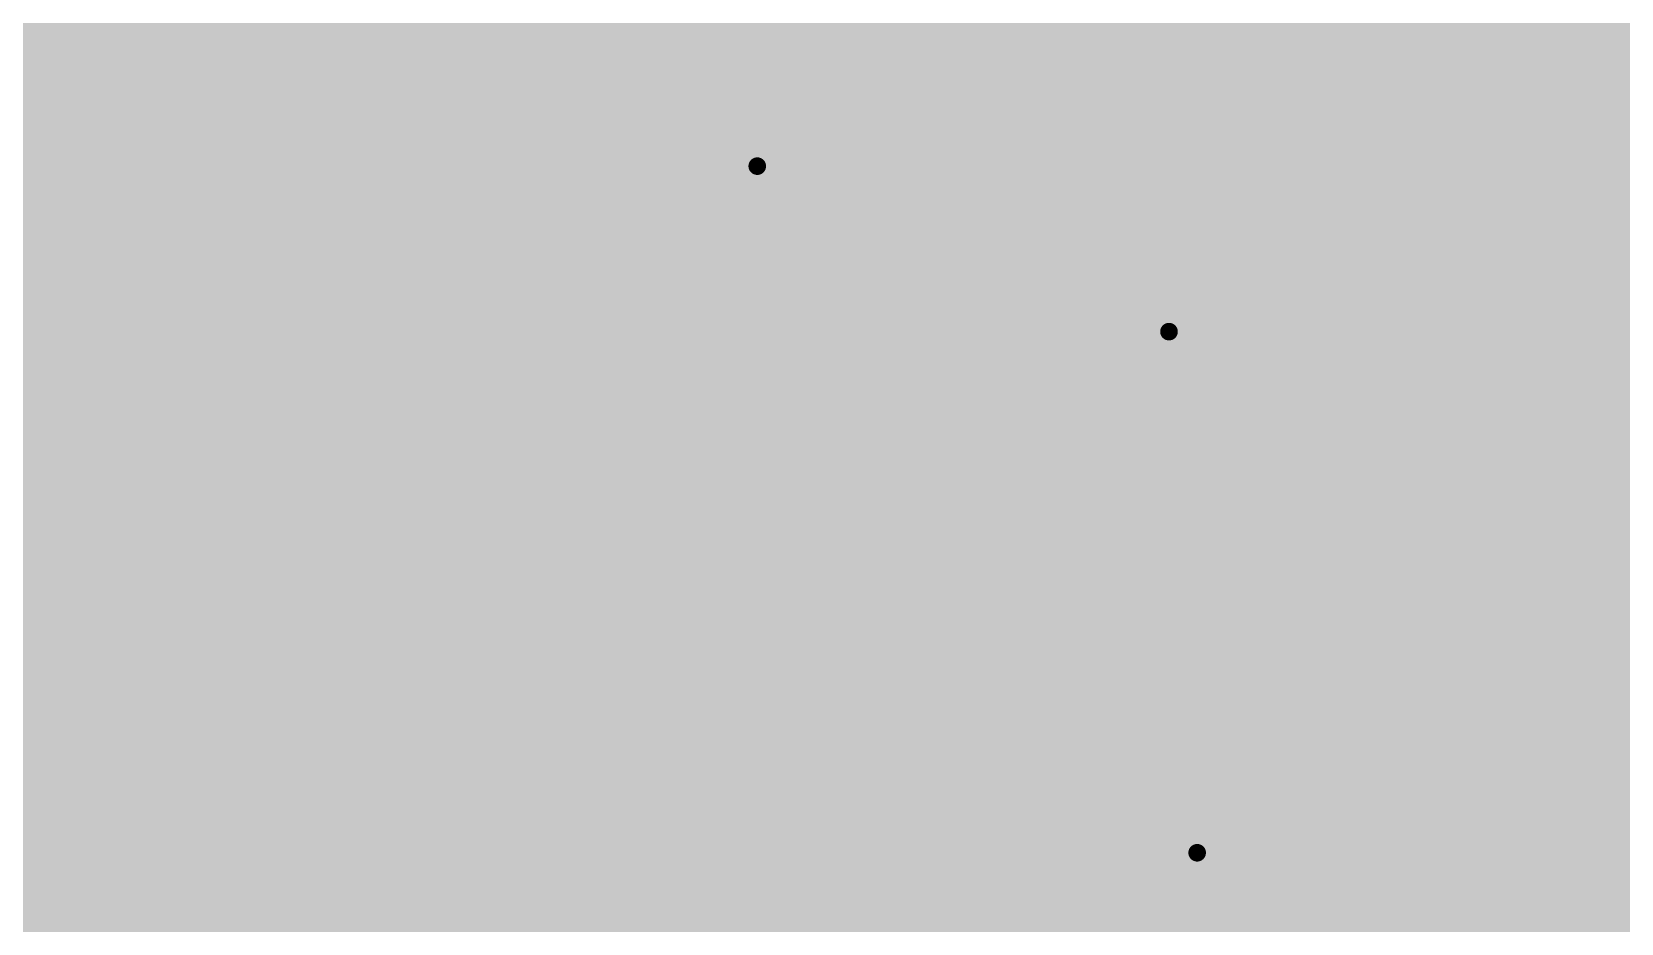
# Model space of a CAD drawing. Extents: x 0 to 95, y -50 to 50.
# Drawn here: x 32.86 to 44.34, y 23.75 to 30.18 of the extents above; entities that cross this region are included whole.
import ezdxf

# ---------------------------------------------------------------- set-up
doc = ezdxf.new("R2010")
doc.units = 0
doc.header["$MEASUREMENT"] = 0
doc.layers.get('0').update_dxf_attribs({"linetype": 'CONTINUOUS'})
for name, color, linetype in [('23-326-0_BOT', 7, 'CONTINUOUS'), ('23-326-0_DRD', 2, 'CONTINUOUS'), ('23-326-0_GND', 1, 'CONTINUOUS'), ('23-326-0_IN1', 3, 'CONTINUOUS'), ('23-326-0_SMT', 10, 'CONTINUOUS'), ('23-326-0_SPT', 14, 'CONTINUOUS'), ('23-326-0_SST', 9, 'CONTINUOUS'), ('23-326-0_TOP', 12, 'CONTINUOUS'), ('THRUHOLE_TAP', 8, 'CONTINUOUS')]:
    doc.layers.add(name, color=color, linetype=linetype)

# ---------------------------------------------------------------- blocks, each defined once
blk = doc.blocks.new('ROUND_37')
at = {"const_width": 0.35052}
blk.add_lwpolyline([(-0.17526, 0, 1), (0.17526, 0, 1)], format="xyb", close=True, dxfattribs=at)
blk = doc.blocks.new('ROUND_58')
at = {"const_width": 0.50038}
blk.add_lwpolyline([(-0.25019, 0, 1), (0.25019, 0, 1)], format="xyb", close=True, dxfattribs=at)
blk = doc.blocks.new('ROUND_59')
at = {"const_width": 0.0635}
blk.add_lwpolyline([(-0.03175, 0, 1), (0.03175, 0, 1)], format="xyb", close=True, dxfattribs=at)
blk = doc.blocks.new('RECTANGLE_3')
blk.add_solid([(0.4826, 0.4064), (0.4826, -0.4064), (-0.4826, 0.4064), (-0.4826, -0.4064)])
blk = doc.blocks.new('RECTANGLE_4')
blk.add_solid([(1.12522, 1.14935), (1.12522, -1.14935), (-1.12522, 1.14935), (-1.12522, -1.14935)])
blk = doc.blocks.new('ROUND_64')
at = {"const_width": 0.10033}
blk.add_lwpolyline([(-0.050164, 0, 1), (0.050164, 0, 1)], format="xyb", close=True, dxfattribs=at)

msp = doc.modelspace()

# ---------------------------------------------------------------- linework, layer by layer
at = {"layer": '23-326-0_BOT', "const_width": 0.254}
for points in [[(44.069, 49.53), (44.069, 16.3068)], [(44.2976, 49.53), (44.2976, 16.3322)], [(32.8676, 47.3202), (32.8676, 18.4912)], [(33.0962, 47.3202), (33.0962, 21.84908)], [(33.3248, 47.3202), (33.3248, 22.05736)], [(33.5534, 47.3202), (33.5534, 22.13356)], [(35.1536, 47.3202), (35.1536, 24.38908)], [(35.3822, 47.3202), (35.3822, 24.25192)], [(35.6108, 47.3202), (35.6108, 22.14118)], [(35.8394, 47.3202), (35.8394, 22.08276)], [(36.068, 47.3202), (36.068, 21.91512)], [(36.2966, 47.3202), (36.2966, 18.8468)], [(36.5252, 47.3202), (36.5252, 18.8468)], [(36.7538, 47.3202), (36.7538, 18.8468)], [(36.9824, 47.3202), (36.9824, 21.94052)], [(37.211, 47.3202), (37.211, 22.09292)], [(37.4396, 47.3202), (37.4396, 25.56002)], [(37.6682, 47.3202), (37.6682, 25.92578)], [(37.8968, 47.3202), (37.8968, 26.0477)], [(38.1254, 47.3202), (38.1254, 26.07818)], [(38.354, 47.3202), (38.354, 26.02992)], [(38.5826, 47.3202), (38.5826, 25.87752)], [(38.8112, 47.3202), (38.8112, 17.9324)], [(39.0398, 47.3202), (39.0398, 17.7038)], [(43.8404, 47.33544), (43.8404, 16.3068)], [(39.2684, 47.11446), (39.2684, 17.4752)], [(43.6118, 46.97222), (43.6118, 16.3068)], [(39.497, 46.88586), (39.497, 17.2466)], [(39.7256, 46.65726), (39.7256, 17.018)], [(39.9542, 46.42866), (39.9542, 16.7894)], [(40.1828, 46.20006), (40.1828, 16.5608)], [(40.4114, 45.97146), (40.4114, 16.3322)], [(40.64, 45.74286), (40.64, 22.9743)], [(40.8686, 45.51426), (40.8686, 23.27656)], [(41.0972, 45.28566), (41.0972, 23.38832)], [(41.3258, 40.29202), (41.3258, 23.41118)], [(43.3832, 40.22598), (43.3832, 16.3068)], [(41.5544, 40.06088), (41.5544, 23.35276)], [(42.2402, 40.04564), (42.2402, 16.3068)], [(42.4688, 40.03548), (42.4688, 16.3068)], [(41.783, 39.97198), (41.783, 23.18512)], [(42.0116, 39.9669), (42.0116, 16.3068)], [(42.6974, 39.94658), (42.6974, 16.3068)], [(42.926, 39.9415), (42.926, 16.3068)], [(43.1546, 40.02024), (43.1546, 16.3068)], [(34.925, 36.58616), (34.925, 24.42972)], [(33.782, 36.37788), (33.782, 22.13102)], [(34.6964, 36.2839), (34.6964, 24.38908)], [(34.0106, 36.21024), (34.0106, 22.04212)], [(34.2392, 36.15182), (34.2392, 21.81098)], [(34.4678, 36.17214), (34.4678, 24.25192)], [(49.94148, 30.1244), (17.80794, 30.1244)], [(44.82338, 29.8958), (17.72158, 29.8958)], [(44.61764, 29.6672), (17.58188, 29.6672)], [(44.5389, 29.4386), (17.36344, 29.4386)], [(44.54398, 29.21), (17.84096, 29.21)], [(44.63288, 28.9814), (17.84096, 28.9814)], [(44.86402, 28.7528), (17.84096, 28.7528)], [(49.67986, 28.5242), (17.84096, 28.5242)], [(49.94148, 28.2956), (17.84096, 28.2956)], [(59.182, 28.067), (17.84096, 28.067)], [(59.182, 27.8384), (17.84096, 27.8384)], [(59.182, 27.6098), (17.84096, 27.6098)], [(59.182, 27.3812), (17.84096, 27.3812)], [(59.182, 27.1526), (17.84096, 27.1526)], [(59.182, 26.924), (17.84096, 26.924)], [(59.182, 26.6954), (17.84096, 26.6954)], [(47.23638, 26.4668), (10.4648, 26.4668)], [(47.03064, 26.2382), (10.4648, 26.2382)], [(37.79774, 26.0096), (10.4648, 26.0096)], [(46.9519, 26.0096), (38.39972, 26.0096)], [(37.53612, 25.781), (10.46226, 25.781)], [(46.95698, 25.781), (38.66388, 25.781)], [(37.43706, 25.5524), (10.42924, 25.5524)], [(46.31436, 25.5524), (38.76294, 25.5524)], [(37.42436, 25.3238), (10.3505, 25.3238)], [(37.4396, 25.23744), (37.4396, 22.14118)], [(46.12894, 25.3238), (38.77564, 25.3238)], [(37.49294, 25.0952), (10.22096, 25.0952)], [(45.09008, 25.0952), (38.70706, 25.0952)], [(38.5826, 24.91994), (38.5826, 18.161)], [(37.67836, 24.8666), (10.01776, 24.8666)], [(37.6682, 24.87422), (37.6682, 22.1107)], [(38.354, 24.77008), (38.354, 18.3896)], [(44.95292, 24.8666), (38.52164, 24.8666)], [(37.8968, 24.74976), (37.8968, 21.98878)], [(38.1254, 24.71928), (38.1254, 21.62302)], [(44.91228, 24.638), (9.65708, 24.638)], [(34.76244, 24.4094), (8.1153, 24.4094)], [(44.95292, 24.4094), (35.08502, 24.4094)], [(34.39922, 24.1808), (8.14324, 24.1808)], [(45.09008, 24.1808), (35.45078, 24.1808)], [(34.27476, 23.9522), (8.128, 23.9522)], [(45.66666, 23.9522), (35.5727, 23.9522)], [(34.24428, 23.7236), (8.0645, 23.7236)], [(45.7962, 23.7236), (35.60318, 23.7236)]]:
    msp.add_lwpolyline(points, dxfattribs=at)
for points in [[(38.1, 26.08072, 0.4142136), (37.41928, 25.4)], [(38.78072, 25.4, 0.4142136), (38.1, 26.08072)], [(37.41928, 25.4, 0.4142136), (38.1, 24.71928)], [(38.1, 24.71928, 0.4142136), (38.78072, 25.4)], [(34.925, 24.42972, 0.4142136), (34.24428, 23.749)], [(34.925, 24.42972, 0.4142136), (34.24428, 23.749)], [(35.60572, 23.749, 0.4142136), (34.925, 24.42972)], [(35.60572, 23.749, 0.4142136), (34.925, 24.42972)], [(34.24428, 23.749, 0.4142136), (34.925, 23.06828)], [(34.24428, 23.749, 0.4142136), (34.925, 23.06828)], [(34.925, 23.06828, 0.4142136), (35.60572, 23.749)], [(34.925, 23.06828, 0.4142136), (35.60572, 23.749)]]:
    msp.add_lwpolyline(points, format="xyb", dxfattribs=at)
at = {"layer": '23-326-0_DRD', "const_width": 0.254}
for points in [[(37.465, 29.845), (37.465, 28.575)], [(38.735, 29.845), (37.465, 29.845)], [(38.735, 29.845), (37.465, 28.575)], [(38.735, 28.575), (37.465, 29.845)], [(37.465, 29.845), (37.465, 28.575)], [(38.735, 29.845), (37.465, 29.845)], [(38.735, 29.845), (37.465, 28.575)], [(38.735, 28.575), (37.465, 29.845)], [(38.735, 28.575), (38.735, 29.845)], [(38.735, 28.575), (38.735, 29.845)], [(37.465, 28.575), (38.735, 28.575)], [(37.465, 28.575), (38.735, 28.575)], [(40.4368, 28.6512), (40.4368, 27.3812)], [(41.7068, 28.6512), (40.4368, 28.6512)], [(41.7068, 28.6512), (40.4368, 27.3812)], [(41.7068, 27.3812), (40.4368, 28.6512)], [(40.4368, 28.6512), (40.4368, 27.3812)], [(41.7068, 28.6512), (40.4368, 28.6512)], [(41.7068, 28.6512), (40.4368, 27.3812)], [(41.7068, 27.3812), (40.4368, 28.6512)], [(41.7068, 27.3812), (41.7068, 28.6512)], [(41.7068, 27.3812), (41.7068, 28.6512)], [(40.4368, 27.3812), (41.7068, 27.3812)], [(40.4368, 27.3812), (41.7068, 27.3812)], [(37.465, 26.035), (37.465, 24.765)], [(38.735, 26.035), (37.465, 26.035)], [(38.735, 26.035), (37.465, 24.765)], [(38.735, 24.765), (37.465, 26.035)], [(38.735, 24.765), (38.735, 26.035)], [(40.64, 24.892), (40.64, 23.622)], [(41.91, 24.892), (40.64, 24.892)], [(41.91, 24.892), (40.64, 23.622)], [(41.91, 23.622), (40.64, 24.892)], [(40.64, 24.892), (40.64, 23.622)], [(41.91, 24.892), (40.64, 24.892)], [(41.91, 24.892), (40.64, 23.622)], [(41.91, 23.622), (40.64, 24.892)], [(41.91, 23.622), (41.91, 24.892)], [(41.91, 23.622), (41.91, 24.892)], [(37.465, 24.765), (38.735, 24.765)], [(34.29, 24.384), (34.29, 23.114)], [(35.56, 24.384), (34.29, 24.384)], [(35.56, 24.384), (34.29, 23.114)], [(35.56, 23.114), (34.29, 24.384)], [(34.29, 24.384), (34.29, 23.114)], [(35.56, 24.384), (34.29, 24.384)], [(35.56, 24.384), (34.29, 23.114)], [(35.56, 23.114), (34.29, 24.384)], [(35.56, 23.114), (35.56, 24.384)], [(35.56, 23.114), (35.56, 24.384)]]:
    msp.add_lwpolyline(points, dxfattribs=at)
at = {"layer": '23-326-0_IN1', "const_width": 0.254}
for points in [[(32.893, 35.433), (32.893, 2.54)], [(33.1216, 35.433), (33.1216, 17.94764)], [(33.3502, 35.433), (33.3502, 18.13306)], [(33.5788, 35.433), (33.5788, 18.20164)], [(33.8074, 35.433), (33.8074, 18.18894)], [(34.036, 35.433), (34.036, 18.08988)], [(35.6362, 35.433), (35.6362, 2.54)], [(35.8648, 35.433), (35.8648, 2.54)], [(36.0934, 35.433), (36.0934, 2.54)], [(36.322, 35.433), (36.322, 2.54)], [(36.5506, 35.433), (36.5506, 2.54)], [(36.7792, 35.433), (36.7792, 2.54)], [(37.0078, 35.433), (37.0078, 18.15592)], [(37.2364, 35.433), (37.2364, 18.29308)], [(37.465, 35.433), (37.465, 29.4513)], [(37.6936, 35.433), (37.6936, 29.75356)], [(37.9222, 35.433), (37.9222, 29.86532)], [(38.1508, 35.433), (38.1508, 29.88818)], [(38.3794, 35.433), (38.3794, 29.82976)], [(38.608, 35.433), (38.608, 29.66212)], [(38.8366, 35.433), (38.8366, 2.54)], [(39.0652, 35.433), (39.0652, 2.54)], [(39.2938, 35.433), (39.2938, 2.54)], [(39.5224, 35.433), (39.5224, 2.54)], [(39.751, 35.433), (39.751, 2.54)], [(39.9796, 35.433), (39.9796, 2.54)], [(40.2082, 35.433), (40.2082, 2.54)], [(40.4368, 35.433), (40.4368, 28.2575)], [(40.6654, 35.433), (40.6654, 28.55976)], [(44.069, 35.433), (44.069, 21.717), (40.767, 21.717)], [(40.894, 35.433), (40.894, 28.67152)], [(41.1226, 35.433), (41.1226, 28.69438)], [(41.3512, 35.433), (41.3512, 28.63596)], [(41.5798, 35.433), (41.5798, 28.46832)], [(41.8084, 35.433), (41.8084, 24.67864)], [(42.037, 35.433), (42.037, 21.717)], [(42.2656, 35.433), (42.2656, 21.717)], [(42.4942, 35.433), (42.4942, 21.717)], [(42.7228, 35.433), (42.7228, 21.717)], [(42.9514, 35.433), (42.9514, 21.717)], [(43.18, 35.433), (43.18, 21.717)], [(43.4086, 35.433), (43.4086, 21.717)], [(43.6372, 35.433), (43.6372, 21.717)], [(43.8658, 35.433), (43.8658, 21.717)], [(34.2646, 32.09544), (34.2646, 17.82572)], [(35.4076, 31.77794), (35.4076, 2.54)], [(34.4932, 31.73222), (34.4932, 2.54)], [(34.7218, 31.60776), (34.7218, 2.54)], [(34.9504, 31.57728), (34.9504, 2.54)], [(35.179, 31.62808), (35.179, 2.54)], [(44.069, 30.2006), (22.606, 30.2006)], [(44.069, 29.972), (31.94812, 29.972)], [(37.67836, 29.7434), (32.11576, 29.7434)], [(44.069, 29.7434), (38.52164, 29.7434)], [(37.49294, 29.5148), (32.17418, 29.5148)], [(44.069, 29.5148), (38.70706, 29.5148)], [(37.42436, 29.2862), (32.15132, 29.2862)], [(44.069, 29.2862), (38.77564, 29.2862)], [(37.43706, 29.0576), (32.03956, 29.0576)], [(44.069, 29.0576), (38.76294, 29.0576)], [(37.465, 28.96616), (37.465, 18.33372)], [(37.53612, 28.829), (31.7373, 28.829)], [(44.069, 28.829), (38.66388, 28.829)], [(38.608, 28.75788), (38.608, 2.54)], [(37.79774, 28.6004), (22.606, 28.6004)], [(37.6936, 28.6639), (37.6936, 18.29308)], [(38.3794, 28.59024), (38.3794, 2.54)], [(40.72382, 28.6004), (38.39972, 28.6004)], [(44.069, 28.6004), (41.41978, 28.6004)], [(37.9222, 28.55214), (37.9222, 18.15592)], [(38.1508, 28.53182), (38.1508, 2.54)], [(40.49268, 28.3718), (22.606, 28.3718)], [(44.069, 28.3718), (41.65092, 28.3718)], [(40.40378, 28.1432), (22.606, 28.1432)], [(44.069, 28.1432), (41.73982, 28.1432)], [(40.3987, 27.9146), (22.606, 27.9146)], [(44.069, 27.9146), (41.74236, 27.9146)], [(40.4368, 27.77236), (40.4368, 2.54)], [(40.47744, 27.686), (22.606, 27.686)], [(44.069, 27.686), (41.66616, 27.686)], [(41.5798, 27.56408), (41.5798, 24.86406)], [(40.68318, 27.4574), (22.606, 27.4574)], [(40.6654, 27.4701), (40.6654, 24.55672)], [(44.069, 27.4574), (41.45788, 27.4574)], [(40.894, 27.35834), (40.894, 24.82088)], [(41.1226, 27.33802), (41.1226, 24.91994)], [(41.3512, 27.39644), (41.3512, 24.93264)], [(44.069, 27.2288), (25.98166, 27.2288)], [(44.069, 27.0002), (26.12644, 27.0002)], [(44.069, 26.7716), (26.16962, 26.7716)], [(44.069, 26.543), (26.13406, 26.543)], [(44.069, 26.3144), (26.00198, 26.3144)], [(44.069, 26.0858), (25.5778, 26.0858)], [(44.069, 25.8572), (22.606, 25.8572)], [(44.069, 25.6286), (22.606, 25.6286)], [(44.069, 25.4), (22.606, 25.4)], [(44.069, 25.1714), (22.606, 25.1714)], [(44.069, 24.9428), (22.606, 24.9428)], [(40.77208, 24.7142), (22.606, 24.7142)], [(44.069, 24.7142), (41.77792, 24.7142)], [(40.63492, 24.4856), (22.606, 24.4856)], [(44.069, 24.4856), (41.91508, 24.4856)], [(40.59428, 24.257), (22.606, 24.257)], [(44.069, 24.257), (41.95572, 24.257)], [(40.63492, 24.0284), (22.606, 24.0284)], [(44.069, 24.0284), (41.91508, 24.0284)], [(40.6654, 23.95474), (40.6654, 2.54)], [(40.77208, 23.7998), (22.606, 23.7998)], [(44.069, 23.7998), (41.77792, 23.7998)], [(41.8084, 23.83536), (41.8084, 21.717)], [(40.894, 23.69312), (40.894, 21.717)], [(41.5798, 23.64994), (41.5798, 21.717)]]:
    msp.add_lwpolyline(points, dxfattribs=at)
for points in [[(38.1, 29.89072, 0.4142136), (37.41928, 29.21)], [(38.1, 29.89072, 0.4142136), (37.41928, 29.21)], [(38.78072, 29.21, 0.4142136), (38.1, 29.89072)], [(38.78072, 29.21, 0.4142136), (38.1, 29.89072)], [(37.41928, 29.21, 0.4142136), (38.1, 28.52928)], [(37.41928, 29.21, 0.4142136), (38.1, 28.52928)], [(38.1, 28.52928, 0.4142136), (38.78072, 29.21)], [(38.1, 28.52928, 0.4142136), (38.78072, 29.21)], [(41.0718, 28.69692, 0.4142136), (40.39108, 28.0162)], [(41.75252, 28.0162, 0.4142136), (41.0718, 28.69692)], [(40.39108, 28.0162, 0.4142136), (41.0718, 27.33548)], [(41.0718, 27.33548, 0.4142136), (41.75252, 28.0162)], [(41.275, 24.93772, 0.4142136), (40.59428, 24.257)], [(41.95572, 24.257, 0.4142136), (41.275, 24.93772)], [(40.59428, 24.257, 0.4142136), (41.275, 23.57628)], [(41.275, 23.57628, 0.4142136), (41.95572, 24.257)]]:
    msp.add_lwpolyline(points, format="xyb", dxfattribs=at)
at = {"layer": '23-326-0_SST', "const_width": 0.1524}
for points in [[(33.62452, 24.94026), (33.3248, 24.94026), (33.3248, 30.93974), (33.62452, 30.93974)], [(36.22548, 24.94026), (36.5252, 24.94026), (36.5252, 30.93974), (36.22548, 30.93974)], [(38.05174, 30.05582), (38.22192, 29.9974), (38.22192, 29.6418), (38.05174, 29.58084), (37.3761, 29.58084), (37.20592, 29.6418), (37.20592, 29.9974), (37.3761, 30.05582)], [(37.2745, 28.7655), (37.2745, 25.8445), (38.9128, 25.8445), (38.9128, 28.7655), (37.2745, 28.7655)], [(43.3705, 25.8445), (43.3705, 28.7655), (41.7322, 28.7655), (41.7322, 25.8445), (43.3705, 25.8445)], [(43.6245, 28.7655), (43.6245, 25.8445), (45.2628, 25.8445), (45.2628, 28.7655), (43.6245, 28.7655)], [(41.24706, 28.21686), (41.07942, 28.09748), (40.90924, 28.03906), (40.57142, 28.03906), (40.40124, 28.09748), (40.23106, 28.21686), (40.23106, 28.3337), (40.40124, 28.45308), (40.57142, 28.5115), (40.90924, 28.5115), (41.07942, 28.45308), (41.24706, 28.3337), (41.24706, 28.21686)], [(41.24706, 27.6733), (41.24706, 27.20086), (40.57142, 27.6733), (40.40124, 27.6733), (40.23106, 27.61488), (40.23106, 27.25928), (40.40124, 27.20086)], [(36.5125, 27.1145), (33.3375, 27.1145), (33.3375, 26.797)], [(33.4391, 27.1145), (33.4391, 26.797)], [(33.57626, 27.1145), (33.57626, 26.797)], [(33.71342, 27.1145), (33.71342, 26.797)], [(33.85058, 27.1145), (33.85058, 26.797)], [(33.98774, 27.1145), (33.98774, 26.797)], [(34.1249, 27.1145), (34.1249, 26.797)], [(34.26206, 27.1145), (34.26206, 26.797)], [(34.39922, 27.1145), (34.39922, 26.797)], [(34.53638, 27.1145), (34.53638, 26.797)], [(34.67354, 27.1145), (34.67354, 26.797)], [(34.8107, 27.1145), (34.8107, 26.797)], [(34.94786, 27.1145), (34.94786, 26.797)], [(35.08502, 27.1145), (35.08502, 26.797)], [(35.22218, 27.1145), (35.22218, 26.797)], [(35.35934, 27.1145), (35.35934, 26.797)], [(35.4965, 27.1145), (35.4965, 26.797)], [(35.63366, 27.1145), (35.63366, 26.797)], [(35.77082, 27.1145), (35.77082, 26.797)], [(35.90798, 27.1145), (35.90798, 26.797)], [(36.04514, 27.1145), (36.04514, 26.797)], [(36.1823, 27.1145), (36.1823, 26.797)], [(36.31946, 27.1145), (36.31946, 26.797)], [(36.45662, 27.1145), (36.45662, 26.797)], [(36.5125, 27.1145), (36.5125, 26.797)], [(36.5125, 27.03576), (33.3375, 27.03576)], [(36.5125, 26.8986), (33.3375, 26.8986)], [(36.5125, 26.797), (33.3375, 26.797)], [(41.07942, 26.8351), (41.24706, 26.77668), (41.24706, 26.42108), (41.07942, 26.36266), (40.40124, 26.36266), (40.23106, 26.42108), (40.23106, 26.77668), (40.40124, 26.8351)], [(38.54958, 25.44572), (38.54958, 24.97074), (37.8714, 25.44572), (37.70376, 25.44572), (37.53358, 25.38476), (37.53358, 25.02916), (37.70376, 24.97074)], [(41.7195, 24.9555), (41.7195, 22.0345), (43.3578, 22.0345), (43.3578, 24.9555), (41.7195, 24.9555)], [(38.54958, 24.60752), (38.54958, 24.36876)], [(36.4744, 24.55418), (36.37534, 24.55418)], [(36.40074, 24.5618), (36.40074, 24.31796)], [(36.5379, 24.48814), (36.5379, 24.38908)], [(38.54958, 24.48814), (37.53358, 24.48814), (37.70376, 24.36876)], [(44.01058, 24.08936), (43.8404, 24.15032), (43.8404, 24.50592), (44.01058, 24.56434), (44.68876, 24.56434), (44.8564, 24.50592), (44.8564, 24.15032), (44.68876, 24.08936)], [(36.54552, 24.41702), (36.30168, 24.41702)], [(38.3794, 23.88616), (38.54958, 23.82774), (38.54958, 23.47214), (38.3794, 23.41372), (37.70376, 23.41372), (37.53358, 23.47214), (37.53358, 23.82774), (37.70376, 23.88616)]]:
    msp.add_lwpolyline(points, dxfattribs=at)
for points in [[(36.4236, 24.56434, 0.4142136), (36.29914, 24.43988)], [(36.54806, 24.43988, 0.4142136), (36.4236, 24.56434)], [(36.29914, 24.43988, 0.4142136), (36.4236, 24.31542)], [(36.4236, 24.31542, 0.4142136), (36.54806, 24.43988)]]:
    msp.add_lwpolyline(points, format="xyb", dxfattribs=at)
at = {"layer": '23-326-0_TOP'}
for points, const_width in [([(39.497, 38.37686), (39.497, 29.1846)], 0.254), ([(39.2684, 38.19906), (39.2684, 28.956)], 0.254), ([(38.0238, 35.09772), (37.12972, 35.09772), (36.449, 34.417), (33.782, 34.417), (33.02, 33.655), (33.02, 25.019), (27.305, 19.304), (27.305, 10.4394), (27.5082, 10.2362), (27.305, 10.2362)], 0.2032), ([(36.7538, 34.10966), (36.7538, 23.6474)], 0.254), ([(36.5252, 33.99282), (36.5252, 23.4188)], 0.254), ([(33.4518, 33.47466), (33.4518, 25.019)], 0.254), ([(36.9824, 32.7279), (36.9824, 23.876)], 0.254), ([(39.0398, 32.71012), (39.0398, 28.72486)], 0.254), ([(37.211, 32.63138), (37.211, 24.1046)], 0.254), ([(37.4396, 32.6263), (37.4396, 28.7528)], 0.254), ([(37.6682, 32.6263), (37.6682, 28.7528)], 0.254), ([(37.8968, 32.6263), (37.8968, 28.7528)], 0.254), ([(38.1254, 32.6263), (38.1254, 28.7528)], 0.254), ([(38.354, 32.6263), (38.354, 28.7528)], 0.254), ([(38.5826, 32.6263), (38.5826, 28.7528)], 0.254), ([(38.8112, 32.6263), (38.8112, 28.7528)], 0.254), ([(34.925, 32.258), (34.925, 30.38856), (34.925, 32.258)], 0.635), ([(34.925, 30.38856), (34.925, 32.258)], 0.635), ([(39.5351, 32.3342), (39.5351, 29.8958)], 0.254), ([(33.46958, 31.86938), (33.46958, 28.91028)], 0.254), ([(36.38042, 31.86938), (36.38042, 28.91028)], 0.254), ([(41.00576, 31.115), (41.00576, 30.08376), (39.37, 28.448), (39.37, 25.654), (36.703, 22.987), (31.623, 22.987), (28.194, 19.558), (28.194, 15.621)], 0.2032), ([(28.956, 16.51), (28.956, 19.685), (31.75, 22.479), (36.83, 22.479), (39.878, 25.527), (39.878, 28.36672), (41.50614, 29.99486), (41.50614, 31.115)], 0.2032), ([(35.56, 18.9738), (36.2712, 19.685), (38.608, 19.685), (40.005, 21.082), (40.005, 24.003), (41.402, 25.4), (44.577, 25.4), (46.00956, 26.83256), (46.00956, 31.115)], 0.2032), ([(42.545, 28.0162), (42.545, 28.829), (43.00728, 29.29128), (43.00728, 31.115)], 0.2032), ([(43.50766, 31.115), (43.50766, 26.5938), (42.545, 26.5938)], 0.2032), ([(43.00728, 29.8958), (43.00728, 31.115)], 0.254), ([(34.925, 28.91028), (34.925, 30.38856)], 0.254), ([(39.5351, 30.1244), (36.38042, 30.1244)], 0.254), ([(42.2402, 29.95676), (42.2402, 28.7528)], 0.254), ([(42.6974, 29.93644), (42.6974, 28.7528)], 0.254), ([(40.20566, 29.8958), (36.38042, 29.8958)], 0.254), ([(40.20566, 29.8958), (39.07028, 28.75788)], 0.254), ([(40.20566, 29.8958), (39.5351, 29.8958)], 0.254), ([(39.7256, 29.8958), (39.7256, 29.4132)], 0.254), ([(39.9542, 29.8958), (39.9542, 29.6418)], 0.254), ([(40.1828, 29.8958), (40.1828, 29.8704)], 0.254), ([(43.07586, 29.8958), (41.92524, 29.8958)], 0.254), ([(42.0116, 29.8958), (42.0116, 28.7528)], 0.254), ([(42.4688, 29.8958), (42.4688, 28.7528)], 0.254), ([(42.926, 29.90342), (42.926, 28.7528)], 0.254), ([(43.07586, 29.90088), (43.07586, 28.7528)], 0.254), ([(39.97706, 29.6672), (36.38042, 29.6672)], 0.254), ([(41.81094, 29.69006), (40.3098, 28.18638)], 0.254), ([(41.783, 29.65958), (41.783, 28.7528)], 0.254), ([(43.07586, 29.6672), (41.78808, 29.6672)], 0.254), ([(39.74846, 29.4386), (36.38042, 29.4386)], 0.254), ([(38.1, 29.21), (38.1, 28.0162)], 0.635), ([(38.1, 28.0162), (38.1, 29.21)], 0.635), ([(41.5544, 29.43098), (41.5544, 25.8318)], 0.254), ([(43.07586, 29.4386), (41.55948, 29.4386)], 0.254), ([(39.51986, 29.21), (36.38042, 29.21)], 0.254), ([(41.3258, 29.20238), (41.3258, 25.82418)], 0.254), ([(43.07586, 29.21), (41.33088, 29.21)], 0.254), ([(36.38042, 28.91028), (33.46958, 28.91028)], 0.254), ([(33.5534, 28.91028), (33.5534, 26.96972)], 0.254), ([(33.782, 28.91028), (33.782, 26.96972)], 0.254), ([(34.0106, 28.91028), (34.0106, 26.96972)], 0.254), ([(34.2392, 28.91028), (34.2392, 26.96972)], 0.254), ([(34.4678, 28.91028), (34.4678, 26.96972)], 0.254), ([(34.6964, 28.91028), (34.6964, 26.96972)], 0.254), ([(34.925, 28.91028), (34.925, 26.96972)], 0.254), ([(35.1536, 28.91028), (35.1536, 26.96972)], 0.254), ([(35.3822, 28.91028), (35.3822, 26.96972)], 0.254), ([(35.6108, 28.91028), (35.6108, 26.96972)], 0.254), ([(35.8394, 28.91028), (35.8394, 26.96972)], 0.254), ([(36.068, 28.91028), (36.068, 26.96972)], 0.254), ([(36.2966, 28.91028), (36.2966, 26.96972)], 0.254), ([(39.29126, 28.9814), (36.38042, 28.9814)], 0.254), ([(41.0972, 28.97378), (41.0972, 25.7048)], 0.254), ([(43.07586, 28.9814), (41.10228, 28.9814)], 0.254), ([(39.06266, 28.7528), (33.4518, 28.7528)], 0.254), ([(38.9128, 28.7528), (37.2872, 28.7528)], 0.254), ([(37.2872, 28.7528), (37.2872, 27.3304)], 0.254), ([(38.1, 28.7528), (38.1, 28.0162)], 0.254), ([(38.9128, 28.7528), (38.9128, 27.3304)], 0.254), ([(40.8686, 28.74518), (40.8686, 25.4762)], 0.254), ([(43.07586, 28.7528), (40.87368, 28.7528)], 0.254), ([(41.7322, 28.7528), (41.7322, 27.3304)], 0.254), ([(43.07586, 28.7528), (41.7322, 28.7528)], 0.254), ([(42.545, 28.7528), (42.545, 28.0162)], 0.254), ([(37.2872, 28.5242), (33.4518, 28.5242)], 0.254), ([(38.94582, 28.5242), (38.9128, 28.5242)], 0.254), ([(38.9382, 28.448), (38.9382, 25.8318)], 0.254), ([(40.64, 28.51658), (40.64, 25.2476)], 0.254), ([(41.7322, 28.5242), (40.64508, 28.5242)], 0.254), ([(37.2872, 28.2956), (33.4518, 28.2956)], 0.254), ([(38.9382, 28.2956), (38.9128, 28.2956)], 0.254), ([(40.4114, 28.28798), (40.4114, 25.019)], 0.254), ([(41.7322, 28.2956), (40.41648, 28.2956)], 0.254), ([(40.3098, 28.18638), (40.3098, 25.527)], 0.254), ([(42.545, 28.0162), (41.0718, 28.0162)], 0.635), ([(42.545, 28.0162), (41.0718, 28.0162)], 0.635), ([(37.2872, 28.067), (33.4518, 28.067)], 0.254), ([(37.2872, 28.0162), (38.1, 28.0162)], 0.254), ([(38.9382, 28.067), (38.9128, 28.067)], 0.254), ([(41.7322, 28.067), (40.3098, 28.067)], 0.254), ([(41.7322, 28.0162), (42.545, 28.0162)], 0.254), ([(37.2872, 27.8384), (33.4518, 27.8384)], 0.254), ([(38.9382, 27.8384), (38.9128, 27.8384)], 0.254), ([(41.7322, 27.8384), (40.3098, 27.8384)], 0.254), ([(37.2872, 27.6098), (33.4518, 27.6098)], 0.254), ([(38.9382, 27.6098), (38.9128, 27.6098)], 0.254), ([(41.7322, 27.6098), (40.3098, 27.6098)], 0.254), ([(37.2872, 27.3812), (33.4518, 27.3812)], 0.254), ([(37.2872, 27.3304), (37.2872, 27.2796)], 0.254), ([(38.9382, 27.3812), (38.9128, 27.3812)], 0.254), ([(38.9128, 27.3304), (38.9128, 27.2796)], 0.254), ([(41.7322, 27.3812), (40.3098, 27.3812)], 0.254), ([(41.7322, 27.3304), (41.7322, 27.2796)], 0.254), ([(37.2872, 27.2796), (37.2872, 25.8572)], 0.254), ([(38.9128, 27.2796), (38.9128, 25.8572)], 0.254), ([(41.7322, 27.2796), (41.7322, 25.8572)], 0.254), ([(37.2872, 27.1526), (33.4518, 27.1526)], 0.254), ([(38.9382, 27.1526), (38.9128, 27.1526)], 0.254), ([(41.7322, 27.1526), (40.3098, 27.1526)], 0.254), ([(33.46958, 26.96972), (33.46958, 24.01062)], 0.254), ([(36.38042, 26.96972), (33.46958, 26.96972)], 0.254), ([(36.38042, 26.96972), (36.38042, 24.01062)], 0.254), ([(37.2872, 26.924), (36.38042, 26.924)], 0.254), ([(38.9382, 26.924), (38.9128, 26.924)], 0.254), ([(41.7322, 26.924), (40.3098, 26.924)], 0.254), ([(38.1, 25.4), (38.1, 26.5938)], 0.635), ([(37.2872, 26.6954), (36.38042, 26.6954)], 0.254), ([(38.9382, 26.6954), (38.9128, 26.6954)], 0.254), ([(41.7322, 26.6954), (40.3098, 26.6954)], 0.254), ([(44.45, 26.5938), (43.50766, 26.5938), (42.545, 26.5938)], 0.2032), ([(37.2872, 26.4668), (36.38042, 26.4668)], 0.254), ([(38.9382, 26.4668), (38.9128, 26.4668)], 0.254), ([(41.7322, 26.4668), (40.3098, 26.4668)], 0.254), ([(37.2872, 26.2382), (36.38042, 26.2382)], 0.254), ([(38.9382, 26.2382), (38.9128, 26.2382)], 0.254), ([(41.7322, 26.2382), (40.3098, 26.2382)], 0.254), ([(43.3578, 26.162), (43.3578, 25.8572)], 0.254), ([(43.50766, 26.162), (43.3578, 26.162)], 0.254), ([(43.3832, 26.162), (43.3832, 25.8318)], 0.254), ([(43.6118, 26.162), (43.6118, 25.8318)], 0.254), ([(43.6372, 26.162), (43.6372, 25.8572)], 0.254), ([(37.2872, 26.0096), (36.38042, 26.0096)], 0.254), ([(38.9382, 26.0096), (38.9128, 26.0096)], 0.254), ([(41.7322, 26.0096), (40.3098, 26.0096)], 0.254), ([(43.6372, 26.0096), (43.3578, 26.0096)], 0.254), ([(37.4523, 25.8572), (37.2872, 25.8572)], 0.254), ([(37.4396, 25.8572), (37.4396, 25.56002)], 0.254), ([(37.4523, 25.8572), (37.4523, 25.60574)], 0.254), ([(38.7477, 25.8572), (38.7477, 25.6413)], 0.254), ([(38.9128, 25.8572), (38.7477, 25.8572)], 0.254), ([(38.9382, 25.8318), (38.7477, 25.6413)], 0.254), ([(38.8112, 25.8572), (38.8112, 25.7048)], 0.254), ([(44.39666, 25.8318), (41.402, 25.8318)], 0.254), ([(43.3578, 25.8572), (41.7322, 25.8572)], 0.254), ([(41.783, 25.8572), (41.783, 25.8318)], 0.254), ([(42.0116, 25.8572), (42.0116, 25.8318)], 0.254), ([(42.2402, 25.8572), (42.2402, 25.8318)], 0.254), ([(42.4688, 25.8572), (42.4688, 25.8318)], 0.254), ([(42.6974, 25.8572), (42.6974, 25.8318)], 0.254), ([(42.926, 25.8572), (42.926, 25.8318)], 0.254), ([(43.1546, 25.8572), (43.1546, 25.8318)], 0.254), ([(44.42206, 25.8572), (43.6372, 25.8572)], 0.254), ([(43.8404, 25.8572), (43.8404, 25.8318)], 0.254), ([(44.069, 25.8572), (44.069, 25.8318)], 0.254), ([(44.2976, 25.8572), (44.2976, 25.8318)], 0.254), ([(44.42206, 25.8572), (44.39666, 25.8318)], 0.254), ([(37.4523, 25.781), (36.38042, 25.781)], 0.254), ([(38.88486, 25.781), (38.7477, 25.781)], 0.254), ([(41.0972, 25.7048), (39.70528, 24.31288)], 0.254), ([(41.1988, 25.781), (40.3098, 25.781)], 0.254), ([(34.925, 23.749), (34.925, 25.4889)], 0.635), ([(34.925, 25.4889), (34.925, 23.749)], 0.635), ([(37.43706, 25.5524), (36.38042, 25.5524)], 0.254), ([(40.94226, 25.5524), (40.3098, 25.5524)], 0.254), ([(37.42436, 25.3238), (36.38042, 25.3238)], 0.254), ([(37.4396, 25.23744), (37.4396, 24.3332)], 0.254), ([(40.71366, 25.3238), (40.259, 25.3238)], 0.254), ([(40.1828, 25.2222), (37.13988, 22.17928)], 0.254), ([(40.1828, 25.21966), (40.1828, 24.7904)], 0.254), ([(37.49294, 25.0952), (36.38042, 25.0952)], 0.254), ([(40.48506, 25.0952), (40.0558, 25.0952)], 0.254), ([(39.9542, 24.99106), (39.9542, 24.5618)], 0.254), ([(41.5798, 24.9682), (40.4368, 23.82266)], 0.254), ([(41.5544, 24.94026), (41.5544, 23.9268)], 0.254), ([(44.577, 24.9682), (41.5798, 24.9682)], 0.254), ([(43.3578, 24.9428), (41.7322, 24.9428)], 0.254), ([(41.7322, 24.9428), (41.7322, 23.9268)], 0.254), ([(41.783, 24.9682), (41.783, 24.9428)], 0.254), ([(42.0116, 24.9682), (42.0116, 24.9428)], 0.254), ([(42.2402, 24.9682), (42.2402, 24.9428)], 0.254), ([(42.4688, 24.9682), (42.4688, 24.9428)], 0.254), ([(42.6974, 24.9682), (42.6974, 24.9428)], 0.254), ([(42.926, 24.9682), (42.926, 24.9428)], 0.254), ([(43.1546, 24.9682), (43.1546, 24.9428)], 0.254), ([(43.3578, 24.9428), (43.3578, 23.9268)], 0.254), ([(43.3832, 24.9682), (43.3832, 23.9268)], 0.254), ([(43.6118, 24.9682), (43.6118, 23.9268)], 0.254), ([(43.8404, 24.9682), (43.8404, 23.9268)], 0.254), ([(44.069, 24.9682), (44.069, 23.9268)], 0.254), ([(44.2976, 24.9682), (44.2976, 23.9268)], 0.254), ([(33.46958, 24.8666), (33.42386, 24.8666)], 0.254), ([(37.67836, 24.8666), (36.38042, 24.8666)], 0.254), ([(37.6682, 24.87422), (37.6682, 24.5618)], 0.254), ([(40.25646, 24.8666), (39.8272, 24.8666)], 0.254), ([(41.7322, 24.8666), (41.4782, 24.8666)], 0.254), ([(44.95292, 24.8666), (43.3578, 24.8666)], 0.254), ([(33.3248, 24.7142), (32.0294, 23.4188)], 0.254), ([(33.3248, 24.71166), (33.3248, 23.4188)], 0.254), ([(37.86632, 24.75992), (36.52266, 23.4188)], 0.254), ([(39.7256, 24.76246), (39.7256, 24.3332)], 0.254), ([(41.3258, 24.71166), (41.3258, 23.9268)], 0.254), ([(33.46958, 24.638), (33.2486, 24.638)], 0.254), ([(37.74186, 24.638), (36.38042, 24.638)], 0.254), ([(40.02786, 24.638), (39.5986, 24.638)], 0.254), ([(41.7322, 24.638), (41.2496, 24.638)], 0.254), ([(44.91228, 24.638), (43.3578, 24.638)], 0.254), ([(33.0962, 24.48306), (33.0962, 23.4188)], 0.254), ([(39.497, 24.53386), (39.497, 21.1836)], 0.254), ([(41.275, 24.257), (41.402, 24.257), (41.4528, 24.2062), (42.545, 24.2062)], 0.635), ([(41.275, 24.257), (41.402, 24.257), (41.4528, 24.2062), (42.545, 24.2062)], 0.635), ([(41.0972, 24.48306), (41.0972, 23.9268)], 0.254), ([(33.46958, 24.4094), (33.02, 24.4094)], 0.254), ([(37.51326, 24.4094), (36.38042, 24.4094)], 0.254), ([(39.79926, 24.4094), (39.37, 24.4094)], 0.254), ([(41.7322, 24.4094), (41.021, 24.4094)], 0.254), ([(44.95292, 24.4094), (43.3578, 24.4094)], 0.254), ([(32.8676, 24.25446), (32.8676, 23.4188)], 0.254), ([(39.2684, 24.30526), (39.2684, 20.955)], 0.254), ([(40.8686, 24.25446), (40.8686, 23.9268)], 0.254), ([(41.7322, 24.2062), (42.545, 24.2062)], 0.254), ([(43.3578, 24.2062), (42.545, 24.2062)], 0.254), ([(33.46958, 24.1808), (32.7914, 24.1808)], 0.254), ([(37.28466, 24.1808), (36.38042, 24.1808)], 0.254), ([(39.6113, 24.1808), (39.1414, 24.1808)], 0.254), ([(41.7322, 24.1808), (40.7924, 24.1808)], 0.254), ([(44.65066, 24.1808), (43.3578, 24.1808)], 0.254), ([(44.6532, 24.1808), (44.39666, 23.9268)], 0.254), ([(34.2773, 24.01062), (33.46958, 24.01062)], 0.254), ([(33.5534, 24.01062), (33.5534, 23.4188)], 0.254), ([(33.782, 24.01062), (33.782, 23.4188)], 0.254), ([(34.0106, 24.01062), (34.0106, 23.4188)], 0.254), ([(34.2392, 24.01062), (34.2392, 23.4188)], 0.254), ([(34.2773, 24.01062), (34.2773, 23.95474)], 0.254), ([(34.2773, 24.01062), (34.2773, 23.95474)], 0.254), ([(35.5727, 24.01062), (35.5727, 23.95474)], 0.254), ([(36.38042, 24.01062), (35.5727, 24.01062)], 0.254), ([(35.5727, 24.01062), (35.5727, 23.95474)], 0.254), ([(35.6108, 24.01062), (35.6108, 23.4188)], 0.254), ([(35.8394, 24.01062), (35.8394, 23.4188)], 0.254), ([(36.068, 24.01062), (36.068, 23.4188)], 0.254), ([(36.2966, 24.01062), (36.2966, 23.4188)], 0.254), ([(39.0398, 24.07666), (39.0398, 20.7264)], 0.254), ([(39.5732, 24.003), (39.5732, 21.2598)], 0.254), ([(40.64, 24.02586), (40.64, 23.84298)], 0.254), ([(34.27476, 23.9522), (32.5628, 23.9522)], 0.254), ([(37.05606, 23.9522), (35.5727, 23.9522)], 0.254), ([(39.5732, 23.9522), (38.9128, 23.9522)], 0.254), ([(41.7322, 23.9522), (40.5638, 23.9522)], 0.254), ([(41.7322, 23.9268), (40.894, 23.9268)], 0.254), ([(44.42206, 23.9522), (43.3578, 23.9522)], 0.254), ([(44.39666, 23.9268), (43.3578, 23.9268)], 0.254), ([(38.8112, 23.84806), (38.8112, 20.4978)], 0.254), ([(40.4368, 23.82266), (40.4368, 23.6474)], 0.254), ([(40.5892, 23.7998), (40.4368, 23.6474)], 0.254), ([(34.24428, 23.7236), (32.3342, 23.7236)], 0.254), ([(36.82746, 23.7236), (35.60318, 23.7236)], 0.254), ([(39.5732, 23.7236), (38.6842, 23.7236)], 0.254), ([(40.51046, 23.7236), (40.4368, 23.7236)], 0.254)]:
    msp.add_lwpolyline(points, dxfattribs=dict(at, const_width=const_width))
at = {"layer": '23-326-0_TOP', "const_width": 0.254}
for points in [[(42.00652, 29.8958, 0.1404184), (42.25534, 29.96708)], [(42.25544, 29.96692, 0.1415841), (42.5069, 29.89426)], [(42.5069, 29.8958, 0.1404184), (42.75572, 29.96708)], [(42.75582, 29.96692, 0.1415841), (43.00728, 29.89426)], [(41.81094, 29.69006, 0.1424746), (41.92687, 29.90108)], [(41.81094, 29.69006, 0.1424746), (41.92687, 29.90108)], [(41.92778, 29.90088, 0.0419761), (42.00652, 29.89426)], [(43.00728, 29.8958, 0.0366367), (43.07587, 29.90083)], [(39.0652, 28.7528, 0.1989124), (38.93895, 28.448)], [(39.0652, 28.7528, 0.1989124), (38.93895, 28.448)], [(41.402, 25.8318, 0.1989132), (41.09667, 25.70533)], [(41.402, 25.8318, 0.1989132), (41.09667, 25.70533)], [(37.4523, 25.60574, 0.0770437), (37.42041, 25.4)], [(40.1828, 25.2222, 0.1989124), (40.30905, 25.527)], [(40.1828, 25.2222, 0.1989124), (40.30905, 25.527)], [(37.41928, 25.4, 0.3150297), (37.86632, 24.75992)], [(33.3248, 24.7142, 0.1989124), (33.45105, 25.019)], [(39.7002, 24.3078, 0.1989124), (39.57395, 24.003)], [(34.2773, 23.95474, 0.0770437), (34.24541, 23.749)], [(34.2773, 23.95474, 0.0770437), (34.24541, 23.749)], [(35.60572, 23.749, 0.0770437), (35.57378, 23.95508)], [(35.60572, 23.749, 0.0770437), (35.57378, 23.95508)], [(40.894, 23.9268, 0.1989132), (40.58867, 23.80033)], [(40.894, 23.9268, 0.1989132), (40.58867, 23.80033)], [(34.24428, 23.749, 0.1274583), (34.32994, 23.41841)], [(34.24428, 23.749, 0.1274583), (34.32994, 23.41841)], [(35.51936, 23.4188, 0.1274582), (35.60492, 23.749)], [(35.51936, 23.4188, 0.1274582), (35.60492, 23.749)]]:
    msp.add_lwpolyline(points, format="xyb", dxfattribs=at)

# ---------------------------------------------------------------- block references
at = {"layer": '23-326-0_BOT'}
for p in [(38.1, 29.21), (41.0718, 28.0162), (38.1, 25.4), (41.275, 24.257), (34.925, 23.749)]:
    msp.add_blockref('ROUND_37', p, dxfattribs=at)
at = {"layer": '23-326-0_GND'}
for name, p in [('ROUND_59', (38.1, 29.21)), ('ROUND_59', (41.0718, 28.0162)), ('ROUND_58', (38.1, 25.4)), ('ROUND_59', (41.275, 24.257)), ('ROUND_58', (34.925, 23.749))]:
    msp.add_blockref(name, p, dxfattribs=at)
at = {"layer": '23-326-0_IN1'}
for p in [(38.1, 29.21), (41.0718, 28.0162), (38.1, 25.4), (41.275, 24.257), (34.925, 23.749)]:
    msp.add_blockref('ROUND_37', p, dxfattribs=at)
at = {"layer": '23-326-0_SMT'}
for name, p in [('RECTANGLE_4', (34.925, 30.38856)), ('RECTANGLE_3', (38.1, 28.0162)), ('RECTANGLE_3', (42.545, 28.0162)), ('RECTANGLE_3', (44.45, 28.0162)), ('RECTANGLE_3', (38.1, 26.5938)), ('RECTANGLE_3', (42.545, 26.5938)), ('RECTANGLE_3', (44.45, 26.5938)), ('RECTANGLE_4', (34.925, 25.4889)), ('RECTANGLE_3', (42.545, 24.2062))]:
    msp.add_blockref(name, p, dxfattribs=at)
at = {"layer": '23-326-0_SPT'}
for name, p in [('RECTANGLE_4', (34.925, 30.38856)), ('RECTANGLE_3', (38.1, 28.0162)), ('RECTANGLE_3', (42.545, 28.0162)), ('RECTANGLE_3', (44.45, 28.0162)), ('RECTANGLE_3', (38.1, 26.5938)), ('RECTANGLE_3', (42.545, 26.5938)), ('RECTANGLE_3', (44.45, 26.5938)), ('RECTANGLE_4', (34.925, 25.4889)), ('RECTANGLE_3', (42.545, 24.2062))]:
    msp.add_blockref(name, p, dxfattribs=at)
at = {"layer": '23-326-0_TOP'}
for name, p in [('RECTANGLE_4', (34.925, 30.38856)), ('ROUND_37', (38.1, 29.21)), ('RECTANGLE_3', (38.1, 28.0162)), ('ROUND_37', (41.0718, 28.0162)), ('RECTANGLE_3', (42.545, 28.0162)), ('RECTANGLE_3', (44.45, 28.0162)), ('RECTANGLE_3', (38.1, 26.5938)), ('RECTANGLE_3', (42.545, 26.5938)), ('RECTANGLE_3', (44.45, 26.5938)), ('RECTANGLE_4', (34.925, 25.4889)), ('ROUND_37', (38.1, 25.4)), ('ROUND_37', (41.275, 24.257)), ('RECTANGLE_3', (42.545, 24.2062)), ('ROUND_37', (34.925, 23.749))]:
    msp.add_blockref(name, p, dxfattribs=at)
at = {"layer": 'THRUHOLE_TAP'}
for p in [(38.1, 29.21), (41.0718, 28.0162), (38.1, 25.4), (41.275, 24.257), (34.925, 23.749)]:
    msp.add_blockref('ROUND_64', p, dxfattribs=at)

doc.saveas('drawing.dxf')
